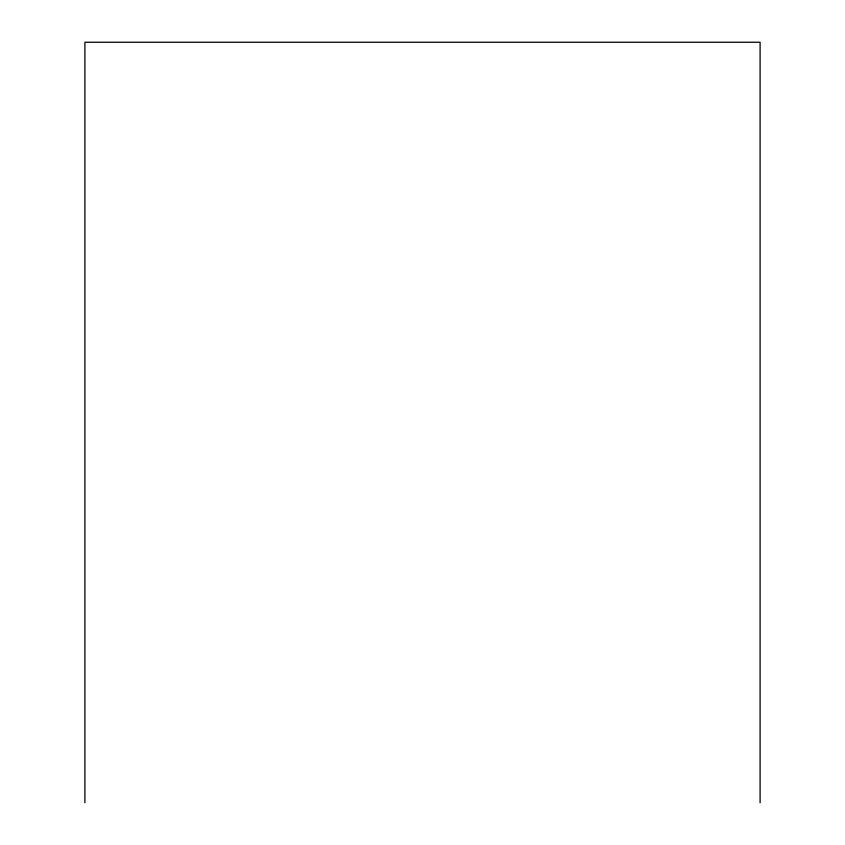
<?xml version="1.0" encoding="UTF-8"?>
<svg xmlns="http://www.w3.org/2000/svg" width="845" height="845" viewBox="0 0 845 845"><rect width="100%" height="100%" fill="white"/><g stroke="black" fill="none" stroke-linecap="round" stroke-linejoin="round"><path stroke-width="1.27" d="M760.099 802.75L760.099 42.25L84.901 42.25L84.901 802.75"/></g></svg>
